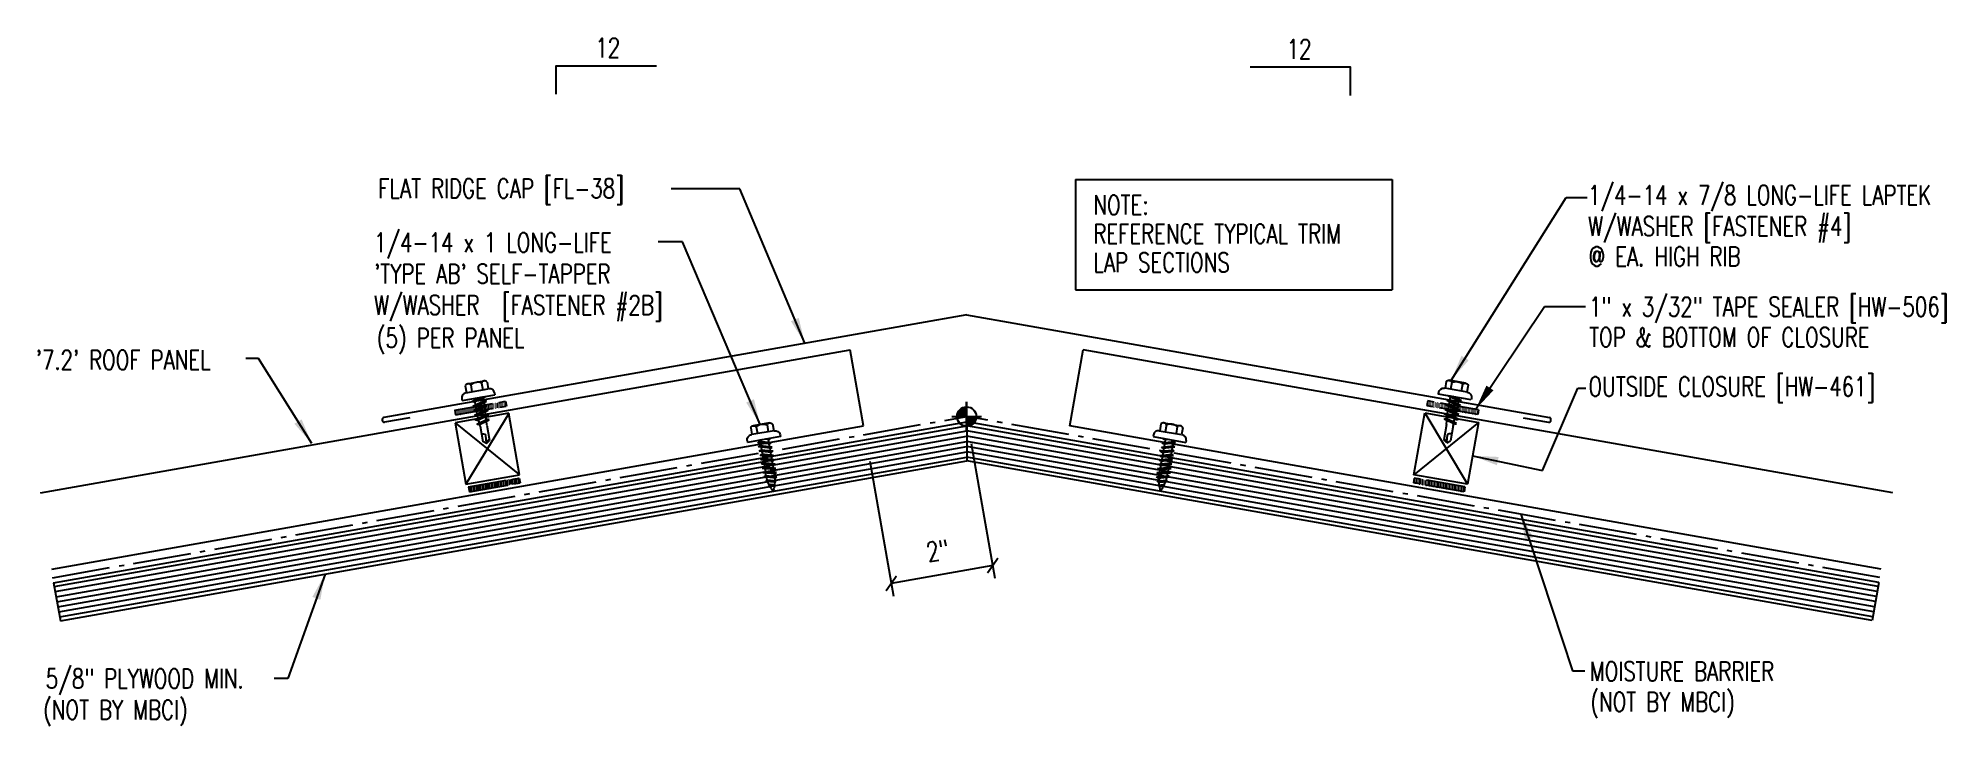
# Model space of a CAD drawing. Header units: inches. Extents: x 5 to 189, y 18 to 99.
# Drawn here: x 5.12 to 42.18, y 17.7 to 31.06 of the extents above; entities outside this region: 3.
import ezdxf
from ezdxf.enums import TextEntityAlignment as Align

# ---------------------------------------------------------------- set-up
doc = ezdxf.new("R2010")
doc.units = ezdxf.units.IN
doc.header["$MEASUREMENT"] = 0
doc.linetypes.add('CENTER2', pattern=[1.125, 0.75, -0.125, 0.125, -0.125])
doc.linetypes.add('CENTER4', pattern=[0.53, 0.375, -0.0625, 0.03, -0.0625])
for name, color, linetype in [('ANNTEXT', 2, 'Continuous'), ('BARRIER', 253, 'CENTER2'), ('CLOSURE', 3, 'Continuous'), ('FASTENER', 9, 'Continuous'), ('MARK', 1, 'Continuous'), ('PANEL', 11, 'Continuous'), ('SEALANT', 253, 'CENTER2'), ('SECTION', 11, 'Continuous'), ('TAPE', 8, 'Continuous'), ('TEXT', 2, 'Continuous'), ('TRIM', 6, 'Continuous'), ('WOOD', 3, 'Continuous')]:
    doc.layers.add(name, color=color, linetype=linetype)
doc.styles.add('DIMTEXT', font='romans.shx', dxfattribs={"width": 0.75})
doc.styles.add('TEXT1', font='ROMANS.shx', dxfattribs={"width": 0.75, "height": 0.375})
doc.dimstyles.new('DETAIL', dxfattribs={"dimscale": 4, "dimtxt": 0.375, "dimasz": 0.0625, "dimexe": 0.0625, "dimexo": 0.125, "dimgap": 0.0625, "dimtad": 1, "dimdec": 4, "dimzin": 3, "dimdsep": 46, "dimlunit": 4, "dimtxsty": 'TEXT1', "dimblk": 'ARCHTICK', "dimcen": 0.0625, "dimclrd": 7, "dimclre": 7, "dimclrt": 2, "dimadec": 0, "dimazin": 0, "dimtfac": 0.59375, "dimtdec": 4, "dimtmove": 0, "dimatfit": 3, "dimfxl": 0, "dimfrac": 2, "dimtolj": 1, "dimtzin": 3, "dimarcsym": 0})
doc.dimstyles.new('DETAIL$7', dxfattribs={"dimscale": 4, "dimtxt": 0.375, "dimasz": 0.125, "dimexe": 0.0625, "dimexo": 0.125, "dimgap": 0.0625, "dimtad": 1, "dimdec": 4, "dimzin": 3, "dimdsep": 46, "dimlunit": 4, "dimtxsty": 'TEXT1', "dimblk": 'ARCHTICK', "dimcen": 0.0625, "dimclrd": 7, "dimclre": 7, "dimclrt": 2, "dimadec": 0, "dimazin": 0, "dimtfac": 0.59375, "dimtdec": 4, "dimtmove": 0, "dimatfit": 3, "dimfxl": 0, "dimfrac": 2, "dimtolj": 1, "dimtzin": 3, "dimarcsym": 0})

# ---------------------------------------------------------------- blocks, each defined once
blk = doc.blocks.new('slopl1')
at = {"layer": 'MARK', "color": 6}
blk.add_lwpolyline([(0, 0), (0, 0.1368), (0.4871, 0.1368)], dxfattribs=at)
at = {"layer": 'MARK', "color": 2, "style": 'TEXT1', "width": 0.75}
blk.add_text('12', height=0.09375, dxfattribs=at).set_placement((0.1909, 0.1779))
blk.add_attdef('SLOPL1', text='', height=0.0938, dxfattribs=at).set_placement((-0.0549, 0.0243), align=Align.RIGHT)
blk = doc.blocks.new('slopr1')
at = {"layer": 'MARK', "color": 6}
blk.add_lwpolyline([(0, 0), (0, 0.1368), (-0.4871, 0.1368)], dxfattribs=at)
at = {"layer": 'MARK', "color": 2, "style": 'TEXT1', "width": 0.75}
blk.add_text('12', height=0.09375, dxfattribs=at).set_placement((-0.3095, 0.1779))
blk.add_attdef('SLOPR1', (0.0415, 0.0243), '', height=0.0938, dxfattribs=at)
blk = doc.blocks.new('wp')
at = {"layer": 'SECTION'}
for p, q in [((-0.096, 0), (0.096, 0)), ((0, -0.096), (0, 0.096))]:
    blk.add_line(p, q, dxfattribs=at)
at = {"layer": 'SECTION', "const_width": 0.0625}
for points in [[(0, 0.031, 0.414214), (-0.031, 0, 1)], [(0, -0.031, 0.414214), (0.031, 0, 1)]]:
    blk.add_lwpolyline(points, format="xyb", dxfattribs=at)
at = {"layer": 'SECTION'}
blk.add_circle((0, 0), 0.0625, dxfattribs=at)
blk = doc.blocks.new('fz5')
at = {"layer": 'FASTENER'}
for p, q in [((-0.326, 0.071), (-0.326, 0.037)), ((-0.326, 0.037), (0.322, 0.037)), ((-0.226, 0.171), (0.214, 0.171)), ((-0.217, 0.305), (-0.217, 0.171)), ((-0.163, 0.337), (0.159, 0.337)), ((-0.141, -0.014), (0.037, 0.037)), ((-0.108, 0.305), (-0.108, 0.171)), ((-0.105, -0.034), (0.137, 0.035)), ((-0.088, 0.037), (-0.088, 0.001)), ((-0.088, 0.037), (0.085, 0.037)), ((0.085, 0.037), (0.134, 0.037)), ((0.085, 0.02), (0.085, -0.041)), ((0.105, 0.305), (0.105, 0.171)), ((0.137, 0.035), (0.134, 0.037)), ((0.214, 0.305), (0.214, 0.171)), ((0.322, 0.071), (0.322, 0.037)), ((-0.105, -0.034), (-0.141, -0.014)), ((-0.141, -0.105), (0.102, -0.036)), ((-0.105, -0.125), (-0.141, -0.105)), ((-0.141, -0.196), (0.102, -0.127)), ((-0.105, -0.216), (-0.141, -0.196)), ((-0.141, -0.287), (0.102, -0.217)), ((-0.105, -0.307), (-0.141, -0.287)), ((-0.141, -0.378), (0.102, -0.308)), ((-0.105, -0.125), (0.137, -0.056)), ((-0.105, -0.216), (0.137, -0.147)), ((-0.105, -0.307), (0.137, -0.238)), ((-0.105, -0.398), (0.137, -0.328)), ((-0.088, -0.029), (-0.088, -0.09)), ((-0.088, -0.12), (-0.088, -0.181)), ((-0.084, -0.27), (-0.088, -0.211)), ((-0.078, -0.36), (-0.082, -0.3)), ((0.071, -0.408), (0.075, -0.346)), ((0.077, -0.315), (0.082, -0.253)), ((0.084, -0.223), (0.085, -0.211)), ((0.085, -0.071), (0.085, -0.131)), ((0.085, -0.162), (0.085, -0.211)), ((0.137, -0.056), (0.102, -0.036)), ((0.137, -0.147), (0.102, -0.127)), ((0.137, -0.238), (0.102, -0.217)), ((0.137, -0.328), (0.102, -0.308)), ((-0.105, -0.398), (-0.141, -0.378)), ((-0.122, -0.463), (0.089, -0.403)), ((-0.086, -0.483), (-0.122, -0.463)), ((-0.086, -0.483), (0.124, -0.423)), ((-0.071, -0.449), (-0.075, -0.389)), ((-0.066, -0.516), (-0.069, -0.478)), ((-0.066, -0.516), (-0.066, -0.82)), ((-0.003, -0.854), (0.009, -0.714)), ((0.063, -0.515), (0.068, -0.439)), ((0.063, -0.516), (0.063, -0.82)), ((0.124, -0.423), (0.089, -0.403)), ((-0.002, -0.866), (-0.066, -0.82)), ((-0.002, -0.866), (0.063, -0.82))]:
    blk.add_line(p, q, dxfattribs=at)
for centre, radius, start, end in [((-0.226, 0.071), 0.1, 90, 180), ((-0.163, 0.274), 0.0628, 29.8754, 150.1246), ((-0.002, 0.141), 0.196, 56.9974, 123.0026), ((0.159, 0.274), 0.0628, 29.8754, 150.1246), ((0.222, 0.071), 0.1, 0, 90), ((-0.036, -0.723), 0.0461, 11.1445, 130.906), ((0.073, -0.516), 0.01, 175.9484, 180), ((0.039, -0.855), 0.0422, 55.4585, 194.8454)]:
    blk.add_arc(centre, radius, start, end, dxfattribs=at)
blk = doc.blocks.new('A$C6938402A')
at = {"layer": 'TAPE'}
h = blk.add_hatch(dxfattribs=at)
h.set_pattern_fill('DOTS', color=256, scale=0.35, angle=270, style=0)
h.set_pattern_definition([(270, (-22.332364, -26.379487), (0.021875, -0.0109375), [0, -0.021875])])
h.paths.add_polyline_path([(-0.563, -0.04), (-0.547, -0.132), (0.438, 0.041), (0.422, 0.134)])
at = {"layer": 'SEALANT'}
for p, q in [((-0.563, -0.04), (0.422, 0.134)), ((-0.547, -0.132), (0.438, 0.041)), ((0.422, 0.134), (0.438, 0.041)), ((-0.563, -0.04), (-0.547, -0.132))]:
    blk.add_line(p, q, dxfattribs=at)
blk = doc.blocks.new('_ArchTick')
at = {"color": 0, "linetype": 'ByBlock', "const_width": 0.15}
blk.add_lwpolyline([(-0.5, -0.5), (0.5, 0.5)], dxfattribs=at)
blk = doc.blocks.new('*D12')
at = {"color": 7, "lineweight": -2}
for p, q in [((23.248, 23.189), (23.71, 20.569)), ((21.277, 22.841), (21.739, 20.221)), ((23.667, 20.815), (21.695, 20.467))]:
    blk.add_line(p, q, dxfattribs=at)
at = {"layer": 'DEFPOINTS', "color": 0}
for p in [(23.162, 23.681), (21.19, 23.334), (21.695, 20.467)]:
    blk.add_point(p, dxfattribs=at)
at = {"color": 7, "lineweight": -2, "xscale": 0.25, "yscale": 0.25, "zscale": 0.25}
for p, rotation in [((23.667, 20.815), 9.999999999998845), ((21.695, 20.467), 189.9999999999988)]:
    blk.add_blockref('_ArchTick', p, dxfattribs=dict(at, rotation=rotation))
at = {"color": 2, "insert": (22.599, 21.107), "char_height": 0.375, "attachment_point": 5, "rotation": 10, "style": 'TEXT1'}
blk.add_mtext('\\A1;2"', dxfattribs=at)
blk = doc.blocks.new('FD-F4')
at = {"layer": 'TEXT', "style": 'TEXT1', "width": 0.75}
for s, p in [('1/4-14 x 7/8 LONG-LIFE LAPTEK', (0.0047, -0.0408)), ('W/WASHER [FASTENER #4]', (0.0047, -0.1926))]:
    blk.add_text(s, height=0.09375, dxfattribs=at).set_placement(p)
blk.add_attdef('(QUANTITY)', (1.4847, -0.1926), '', height=0.0938, dxfattribs=at)
at = {"layer": 'TEXT', "style": 'TEXT1', "flags": 1}
for tag, p in [('Color', (0.0624, -0.4349)), ('Calc', (0.0624, -0.4349)), ('Opt1', (0.0624, -0.4349)), ('Opt2', (0.0624, -0.4349)), ('Opt3', (0.0624, -0.4349)), ('Description', (0.0624, -0.4349)), ('Multiple', (0.0624, -0.4349)), ('Part', (0.0624, -0.4349)), ('Spare1', (0.0624, -0.6224)), ('Spare2', (0.0624, -0.6224)), ('Spare3', (0.0624, -0.6224)), ('Spare4', (0.0624, -0.6224)), ('Spare5', (0.0624, -0.6224)), ('Spare6', (0.0624, -0.6224)), ('Spare7', (0.0624, -0.6224)), ('Spare8', (0.0624, -0.6224)), ('Spare9', (0.0624, -0.6224)), ('Spare10', (0.0624, -0.6224))]:
    blk.add_attdef(tag, p, '', height=0.0938, dxfattribs=at)
blk = doc.blocks.new('FD-F2b')
at = {"layer": 'TEXT', "style": 'TEXT1', "width": 0.75}
for s, p in [('1/4-14 x 1 LONG-LIFE', (0.0047, -0.0408)), ("'TYPE AB' SELF-TAPPER", (0.0047, -0.1926)), ('W/WASHER', (0.0047, -0.3444)), ('[FASTENER #2B]', (0.6255, -0.3444))]:
    blk.add_text(s, height=0.09375, dxfattribs=at).set_placement(p)
blk.add_attdef('(QUANTITY)', (0.0047, -0.4962), '', height=0.0938, dxfattribs=at)
at = {"layer": 'TEXT', "style": 'TEXT1', "flags": 1}
for tag, p in [('Color', (0.0199, -0.7145)), ('Calc', (0.0199, -0.7145)), ('Opt1', (0.0199, -0.7145)), ('Opt2', (0.0199, -0.7145)), ('Opt3', (0.0199, -0.7145)), ('Description', (0.0199, -0.7145)), ('Multiple', (0.0199, -0.7145)), ('Part', (0.0199, -0.7145)), ('Spare1', (0.0199, -0.902)), ('Spare2', (0.0199, -0.902)), ('Spare3', (0.0199, -0.902)), ('Spare4', (0.0199, -0.902)), ('Spare5', (0.0199, -0.902)), ('Spare6', (0.0199, -0.902)), ('Spare7', (0.0199, -0.902)), ('Spare8', (0.0199, -0.902)), ('Spare9', (0.0199, -0.902)), ('Spare10', (0.0199, -0.902))]:
    blk.add_attdef(tag, p, '', height=0.0938, dxfattribs=at)
blk = doc.blocks.new('FZ6')
at = {"layer": 'FASTENER'}
for p, q in [((-0.324, 0.071), (-0.324, 0.037)), ((-0.324, 0.037), (0.324, 0.037)), ((-0.224, 0.171), (0.215, 0.171)), ((-0.215, 0.305), (-0.215, 0.171)), ((-0.161, 0.337), (0.161, 0.337)), ((-0.129, 0.035), (-0.124, 0.037)), ((-0.096, 0.017), (-0.129, 0.035)), ((-0.129, -0.049), (0.096, 0.015)), ((-0.124, 0.037), (-0.08, 0.037)), ((-0.107, 0.305), (-0.107, 0.171)), ((-0.096, 0.017), (-0.025, 0.037)), ((-0.08, 0.037), (0.08, 0.037)), ((-0.08, 0.021), (-0.08, -0.035)), ((0.08, 0.037), (0.08, 0.011)), ((0.129, -0.003), (0.096, 0.015)), ((0.107, 0.305), (0.107, 0.171)), ((0.215, 0.305), (0.215, 0.171)), ((0.324, 0.071), (0.324, 0.037)), ((-0.096, -0.068), (-0.129, -0.049)), ((-0.129, -0.134), (0.096, -0.069)), ((-0.096, -0.152), (-0.129, -0.134)), ((-0.129, -0.218), (0.096, -0.154)), ((-0.096, -0.237), (-0.129, -0.218)), ((-0.129, -0.303), (0.096, -0.238)), ((-0.096, -0.321), (-0.129, -0.303)), ((-0.129, -0.387), (0.096, -0.323)), ((-0.096, -0.068), (0.129, -0.004)), ((-0.096, -0.152), (0.129, -0.088)), ((-0.096, -0.237), (0.129, -0.172)), ((-0.096, -0.321), (0.129, -0.257)), ((-0.096, -0.406), (0.129, -0.341)), ((-0.08, -0.063), (-0.08, -0.12)), ((-0.08, -0.148), (-0.08, -0.204)), ((-0.08, -0.232), (-0.08, -0.288)), ((-0.08, -0.317), (-0.08, -0.373)), ((0.08, -0.016), (0.08, -0.074)), ((0.08, -0.102), (0.08, -0.158)), ((0.08, -0.186), (0.08, -0.243)), ((0.08, -0.27), (0.08, -0.327)), ((0.08, -0.355), (0.08, -0.412)), ((0.129, -0.088), (0.096, -0.069)), ((0.129, -0.172), (0.096, -0.154)), ((0.129, -0.257), (0.096, -0.238)), ((0.129, -0.341), (0.096, -0.323)), ((-0.096, -0.406), (-0.129, -0.387)), ((-0.129, -0.471), (0.096, -0.407)), ((-0.096, -0.49), (-0.129, -0.471)), ((-0.129, -0.556), (0.096, -0.491)), ((-0.096, -0.575), (-0.129, -0.556)), ((-0.129, -0.64), (0.096, -0.576)), ((-0.096, -0.659), (-0.129, -0.64)), ((-0.121, -0.722), (0.092, -0.662)), ((-0.088, -0.741), (-0.121, -0.722)), ((-0.096, -0.49), (0.129, -0.426)), ((-0.096, -0.575), (0.129, -0.51)), ((-0.096, -0.659), (0.129, -0.595)), ((-0.088, -0.741), (0.125, -0.68)), ((-0.08, -0.401), (-0.08, -0.457)), ((-0.08, -0.485), (-0.08, -0.542)), ((-0.08, -0.57), (-0.08, -0.626)), ((0.08, -0.44), (0.08, -0.496)), ((0.08, -0.524), (0.08, -0.58)), ((0.125, -0.68), (0.092, -0.662)), ((0.129, -0.426), (0.096, -0.407)), ((0.129, -0.51), (0.096, -0.491)), ((0.129, -0.595), (0.096, -0.576)), ((-0.095, -0.799), (0.071, -0.752)), ((-0.061, -0.818), (-0.095, -0.799)), ((-0.063, -0.877), (0.034, -0.847)), ((-0.029, -0.895), (-0.063, -0.877)), ((-0.061, -0.818), (0.104, -0.771)), ((-0.029, -0.895), (0.068, -0.866)), ((0.068, -0.866), (0.034, -0.847)), ((0.104, -0.771), (0.071, -0.752))]:
    blk.add_line(p, q, dxfattribs=at)
for centre, radius, start, end in [((-0.224, 0.071), 0.1, 90, 180), ((-0.161, 0.274), 0.0628, 29.8754, 150.1246), ((0, 0.141), 0.196, 56.9974, 123.0026), ((0.161, 0.274), 0.0628, 29.8754, 150.1246), ((0.224, 0.071), 0.1, 0, 90), ((0.676, -0.642), 0.757, 180.9696, 185.1765), ((0.676, -0.642), 0.757, 187.255, 191.3837), ((-0.676, -0.642), 0.757, 351.6648, 356.0901), ((-0.676, -0.642), 0.757, 358.2537, 2.5109), ((0.676, -0.642), 0.757, 193.4363, 197.6723), ((0.676, -0.642), 0.757, 199.1495, 206.7351), ((-0.676, -0.642), 0.757, 333.2649, 342.2085), ((-0.676, -0.642), 0.757, 343.5473, 349.3968)]:
    blk.add_arc(centre, radius, start, end, dxfattribs=at)
blk = doc.blocks.new('A$C30686E82')
for p, q in [((-2.715, 0.761), (3.437, 0.761)), ((-2.715, 0.761), (-2.715, -1.379)), ((3.437, 0.761), (3.437, -1.379)), ((-2.715, -1.379), (3.437, -1.379))]:
    blk.add_line(p, q)
at = {"layer": 'TEXT', "style": 'TEXT1', "width": 0.75}
for s, p in [('NOTE:', (-2.368, 0.081)), ('REFERENCE TYPICAL TRIM', (-2.368, -0.477)), ('LAP SECTIONS', (-2.368, -1.035))]:
    blk.add_text(s, height=0.375, dxfattribs=at).set_placement(p)

msp = doc.modelspace()

# ---------------------------------------------------------------- linework, layer by layer
msp.add_line((35.0358, 24.26324), (35.18673, 24.26324))
at = {"layer": 'BARRIER', "linetype": 'CENTER4', "ltscale": 3}
for p in [(5.40198, 20.57875), (40.90321, 20.58194)]:
    msp.add_line(p, (23.16165, 23.71026), dxfattribs=at)
at = {"layer": 'CLOSURE'}
for p, q in [((14.2673, 23.77513), (13.22156, 23.59074)), ((14.2673, 23.76771), (13.4309, 22.39612)), ((14.47664, 22.58051), (14.2673, 23.76771)), ((31.84666, 22.58051), (32.0584, 23.78138)), ((32.0584, 23.78138), (33.10414, 23.59699)), ((32.0584, 23.78138), (32.89239, 22.39612)), ((13.22156, 23.59074), (13.4309, 22.39612)), ((13.22156, 23.59074), (14.47664, 22.58051)), ((33.10414, 23.59699), (31.84666, 22.58051)), ((33.10414, 23.59699), (32.89239, 22.39612)), ((13.4309, 22.39612), (14.47664, 22.58051)), ((32.89239, 22.39612), (31.84666, 22.58051))]:
    msp.add_line(p, q, dxfattribs=at)
at = {"layer": 'PANEL'}
for p, q in [((5.16754, 22.23083), (20.89528, 25.00406)), ((21.15576, 23.52685), (20.89528, 25.00406)), ((25.16302, 23.52685), (25.42349, 25.00406)), ((41.15123, 22.23083), (25.42349, 25.00406)), ((5.38957, 20.74684), (21.15576, 23.52685)), ((40.9292, 20.74684), (25.16302, 23.52685))]:
    msp.add_line(p, q, dxfattribs=at)
at = {"layer": 'TRIM'}
for p, q in [((23.16165, 25.68796), (11.83636, 23.69101)), ((23.15713, 25.68796), (34.48242, 23.69101)), ((12.34504, 23.68551), (11.85264, 23.59868)), ((33.97373, 23.68551), (34.46614, 23.59868))]:
    msp.add_line(p, q, dxfattribs=at)
for centre, start, end in [((11.85398, 23.64652), 111.612631, 268.387369), ((34.46479, 23.64652), 271.612631, 68.387369)]:
    msp.add_arc(centre, 0.04785, start, end, dxfattribs=at)
at = {"layer": 'WOOD', "color": 3, "linetype": 'Continuous'}
for p, q in [((5.42342, 20.48049), (23.16165, 23.60822)), ((23.16165, 23.60822), (23.16165, 22.84665)), ((40.88176, 20.48368), (23.16165, 23.60822)), ((5.55366, 19.74188), (23.16165, 22.84665)), ((40.75153, 19.74508), (23.16165, 22.84665)), ((5.42342, 20.48049), (5.55366, 19.74188)), ((40.88176, 20.48368), (40.75153, 19.74508))]:
    msp.add_line(p, q, dxfattribs=at)
at = {"layer": 'WOOD', "color": 9, "linetype": 'Continuous'}
for p, q in [((5.43644, 20.40663), (23.16165, 23.53206)), ((5.45381, 20.30815), (23.16165, 23.43052)), ((40.86874, 20.40982), (23.16165, 23.53206)), ((40.85138, 20.31134), (23.16165, 23.43052)), ((5.47117, 20.20967), (23.16165, 23.32898)), ((5.48854, 20.11119), (23.16165, 23.22743)), ((5.5059, 20.01271), (23.16165, 23.12589)), ((5.52327, 19.91423), (23.16165, 23.02435)), ((40.83401, 20.21286), (23.16165, 23.32898)), ((40.81665, 20.11438), (23.16165, 23.22743)), ((40.79928, 20.0159), (23.16165, 23.12589)), ((40.78192, 19.91742), (23.16165, 23.02435)), ((5.54063, 19.81575), (23.16165, 22.92281)), ((40.76455, 19.81894), (23.16165, 22.92281))]:
    msp.add_line(p, q, dxfattribs=at)

# ---------------------------------------------------------------- block references
msp.add_blockref('A$C30686E82', (27.98825, 27.55201))
at = {"layer": 'FASTENER'}
for name, p, rotation in [('fz5', (13.68625, 24.04223), 10), ('FZ6', (27.09387, 23.22778), 350.0000000000001)]:
    msp.add_blockref(name, p, dxfattribs=dict(at, rotation=rotation))
at = {"layer": 'FASTENER', "xscale": -1}
for name, p, rotation in [('fz5', (32.63424, 24.05416), 350.0000000000001), ('FZ6', (19.22942, 23.22778), 9.999999999999964)]:
    msp.add_blockref(name, p, dxfattribs=dict(at, rotation=rotation))
at = {"layer": 'MARK', "xscale": 4, "yscale": 4, "zscale": 4}
for name, p in [('slopl1', (15.18391, 29.97512)), ('slopr1', (30.61599, 29.95008))]:
    msp.add_blockref(name, p, dxfattribs=at)
at = {"layer": 'TEXT'}
for name, p, xscale, yscale, zscale in [('FD-F4', (35.21322, 27.98897), 4, 4, 4), ('FD-F2b', (11.62885, 27.0667), 4, 4, 4), ('wp', (23.15939, 23.71026), 3, 3, 3), ('wp', (23.16165, 23.71026), 3, 3, 3)]:
    msp.add_blockref(name, p, dxfattribs=dict(at, xscale=xscale, yscale=yscale, zscale=zscale))
for p in [(13.77987, 23.87347), (14.04647, 22.38115)]:
    msp.add_blockref('A$C6938402A', p, dxfattribs=at)
at = {"layer": 'TEXT', "xscale": -1}
for p in [(32.54106, 23.87972), (32.27683, 22.38115)]:
    msp.add_blockref('A$C6938402A', p, dxfattribs=at)

# ---------------------------------------------------------------- texts
at = {"layer": 'ANNTEXT', "insert": (90.66178, 99.27395), "char_height": 0.72, "attachment_point": 4, "rotation": 10}
msp.add_mtext('\\A1;  ', dxfattribs=at)
at = {"layer": 'ANNTEXT', "char_height": 0.375, "attachment_point": 4, "rotation": 10, "style": 'DIMTEXT'}
for insert in [(188.0579, 71.6294), (188.52889, 71.68564)]:
    msp.add_mtext('\\A1;  ', dxfattribs=dict(at, insert=insert))
at = {"layer": 'TEXT', "style": 'TEXT1', "width": 0.75}
for s, p in [('FLAT RIDGE CAP [FL-38]', (11.7281, 27.9558)), ('@ EA. HIGH RIB', (35.24069, 26.63263)), ('1" x 3/32" TAPE SEALER [HW-506]', (35.25215, 25.65688)), ('(5) PER PANEL', (11.70212, 25.04928)), ('TOP & BOTTOM OF CLOSURE', (35.25215, 25.06297)), ("'7.2' ROOF PANEL", (5.07434, 24.62141)), ('OUTSIDE CLOSURE [HW-461]', (35.24069, 24.10722)), ('MOISTURE BARRIER', (35.26496, 18.57255)), ('5/8" PLYWOOD MIN.', (5.27038, 18.43074)), ('(NOT BY MBCI)', (5.21846, 17.82557)), ('(NOT BY MBCI)', (35.27475, 17.97938))]:
    msp.add_text(s, height=0.375, dxfattribs=at).set_placement(p)

# ---------------------------------------------------------------- dimensions: what is measured, and where the dimension line sits
dim = msp.add_aligned_dim(p1=(23.16165, 23.68123), p2=(21.18984, 23.33355), distance=2.91047, dimstyle='DETAIL')
dim.commit()
dim.dimension.update_dxf_attribs({"geometry": '*D12', "text_midpoint": (22.59897, 21.10716)})

# ---------------------------------------------------------------- leaders
for points in [[(20.01682, 25.13344), (18.75088, 28.13482), (17.41684, 28.13482)], [(32.5764, 24.42381), (34.80922, 27.96712), (35.21586, 27.96712)], [(19.14828, 23.55524), (17.63806, 27.10555), (17.16934, 27.10555)], [(33.04724, 23.84966), (34.38873, 25.84902), (35.1848, 25.84902)], [(10.43653, 23.1889), (9.40258, 24.83749), (9.15729, 24.83749)], [(32.98956, 22.94717), (34.34924, 22.66237), (35.0358, 24.26324)], [(33.9281, 21.81184), (34.93169, 18.7688), (35.17202, 18.7688)], [(10.69509, 20.64846), (9.97229, 18.61845), (9.70613, 18.61845)]]:
    msp.add_leader(points, dimstyle='DETAIL$7')

doc.saveas('drawing.dxf')
